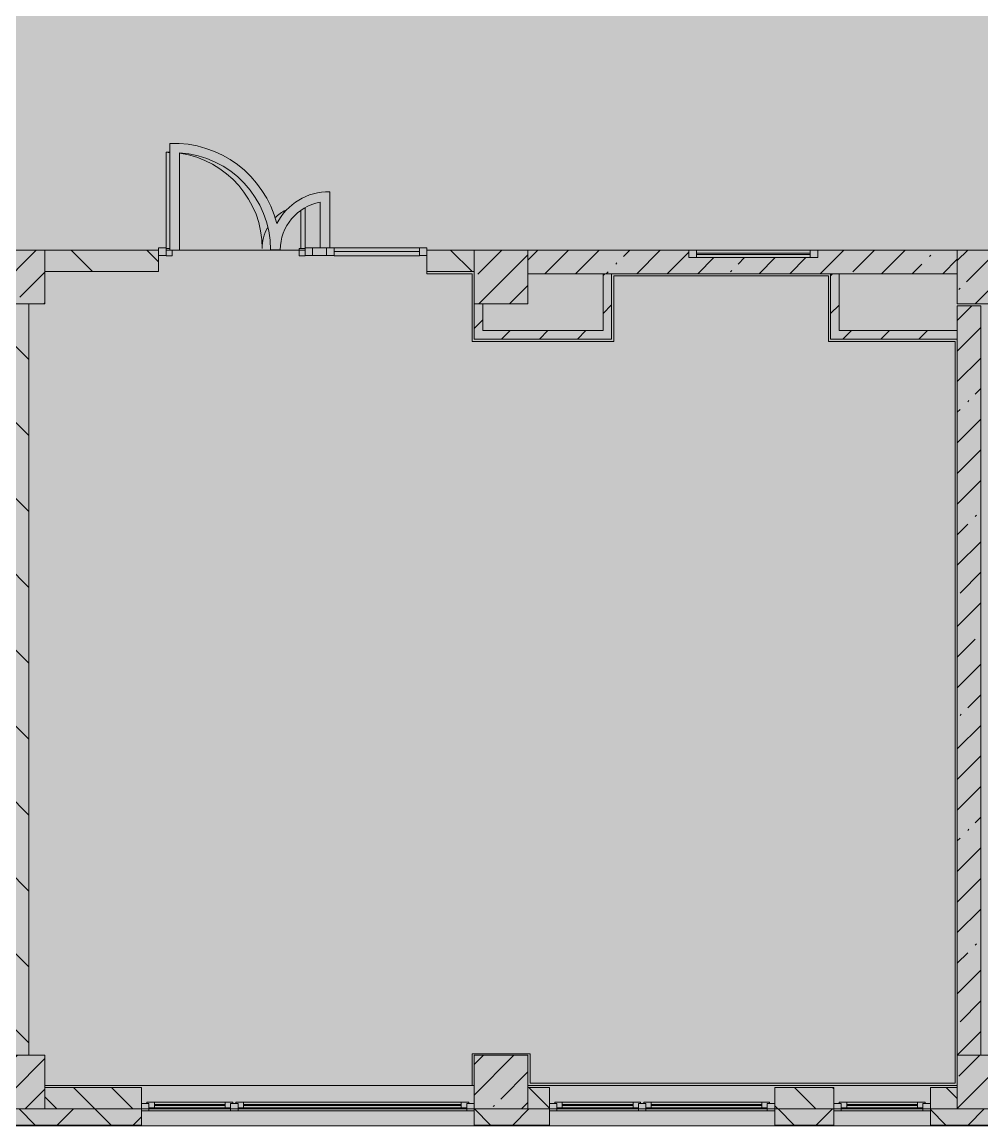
# Model space of a CAD drawing. Header units: millimetres. Extents: x 35224 to 234359, y -8553 to 29000.
# Drawn here: x 164047 to 172989, y -258 to 10024 of the extents above; entities that cross this region are included whole.
import ezdxf

# ---------------------------------------------------------------- set-up
doc = ezdxf.new("R2010")
doc.units = ezdxf.units.MM
doc.layers.add('A-DETL-GENF-2', color=7, linetype='Continuous', lineweight=9, true_color=0xc0c0c0, transparency=0.4)
for name, color, linetype, lineweight, true_color in [('A-DETL-GENF-4', 7, 'Continuous', 5, 0xb7b7b7), ('A-DOOR-3', 7, 'Continuous', 5, 0xe2e2e2), ('A-DOOR-4', 7, 'Continuous', 5, 0xb7b7b7), ('A-FLOR-1', 7, 'Continuous', 5, 0xb7b7b7), ('A-GLAZ-2', 7, 'Continuous', 5, 0x737373), ('A-GLAZ-CURT-2', 7, 'Continuous', 5, 0x737373), ('A-GLAZ-CWMG-2', 7, 'Continuous', 5, 0x737373), ('A-WALL-5', 7, 'Continuous', 5, 0x737373), ('A-WALL-6', 7, 'Continuous', 9, 0x737373), ('I-WALL-2', 7, 'Continuous', 5, 0x737373), ('S-COLS-2', 7, 'Continuous', 5, 0x737373)]:
    doc.layers.add(name, color=color, linetype=linetype, lineweight=lineweight, true_color=true_color)
for name, color, linetype, lineweight in [('A-GLAZ-CURT-3', 7, 'Continuous', 5), ('A-WALL', 7, 'Continuous', 9), ('A-WALL-4', 7, 'Continuous', 5), ('I-WALL-3', 7, 'Continuous', 5), ('S-COLS-1', 7, 'Continuous', 5)]:
    doc.layers.add(name, color=color, linetype=linetype, lineweight=lineweight)
pattern_1 = [(45, (107348.7, 0), (-285.1231, 285.1231), []), (45, (107633.8, 0), (-285.1231, 285.1231), [504.031, -100.806, 16.764, -84.042])]
pattern_2 = [(135, (107348.7, 0), (-353.5534, -353.5534), [])]
pattern_3 = [(45, (107348.7, 0), (-176.7767, 176.7767), [])]

# ---------------------------------------------------------------- blocks, each defined once
blk = doc.blocks.new('BSC_Колонна _Прямоугольная - 500х500-V101-3_7_2_птичка')
at = {"layer": 'S-COLS-1'}
h = blk.add_hatch(dxfattribs=at)
h.set_pattern_fill('FP_72', color=256, style=0, pattern_type=2)
h.set_pattern_definition([(45, (-61160, -7650), (-285.1231, 285.1231), []), (45, (-60874.88, -7650), (-285.123, 285.123), [504.031, -100.806, 16.764, -84.042])])
h.paths.add_polyline_path([(-250, -250), (250, -250), (250, 250), (-250, 250)])
at = {"layer": 'S-COLS-2'}
for p, q in [((250, 250), (-250, 250)), ((-250, 250), (-250, -250)), ((250, -250), (250, 250)), ((-250, -250), (250, -250))]:
    blk.add_line(p, q, dxfattribs=at)
blk = doc.blocks.new('BSC_Колонна _Прямоугольная - 500х500-V108-3_7_2_птичка')
at = {"layer": 'S-COLS-1'}
h = blk.add_hatch(dxfattribs=at)
h.set_pattern_fill('FP_79', color=256, style=0, pattern_type=2)
h.set_pattern_definition([(45, (-61160, -150), (-285.123, 285.123), []), (45, (-60874.88, -150), (-285.123, 285.123), [504.031, -100.806, 16.764, -84.042])])
h.paths.add_polyline_path([(-250, -250), (250, -250), (250, 250), (-250, 250)])
at = {"layer": 'S-COLS-2'}
for p, q in [((250, 250), (-250, 250)), ((-250, 250), (-250, -250)), ((250, -250), (250, 250)), ((-250, -250), (250, -250))]:
    blk.add_line(p, q, dxfattribs=at)
blk = doc.blocks.new('BSC_Колонна _Прямоугольная - 500х500-V109-3_7_2_птичка')
at = {"layer": 'S-COLS-1'}
h = blk.add_hatch(dxfattribs=at)
h.set_pattern_fill('FP_80', color=256, style=0, pattern_type=2)
h.set_pattern_definition([(45, (-65660, -150), (-285.1231, 285.1231), []), (45, (-65374.88, -150), (-285.1231, 285.1231), [504.031, -100.806, 16.764, -84.042])])
h.paths.add_polyline_path([(-250, -250), (250, -250), (250, 250), (-250, 250)])
at = {"layer": 'S-COLS-2'}
for p, q in [((250, 250), (-250, 250)), ((-250, 250), (-250, -250)), ((250, -250), (250, 250)), ((-250, -250), (250, -250))]:
    blk.add_line(p, q, dxfattribs=at)
blk = doc.blocks.new('BSC_Колонна _Прямоугольная - 500х500-V112-3_7_2_птичка')
at = {"layer": 'S-COLS-1'}
h = blk.add_hatch(dxfattribs=at)
h.set_pattern_fill('FP_83', color=256, style=0, pattern_type=2)
h.set_pattern_definition([(45, (-65660, -7650), (-285.1231, 285.1231), []), (45, (-65374.88, -7650), (-285.1231, 285.1231), [504.031, -100.806, 16.764, -84.042])])
h.paths.add_polyline_path([(-250, -250), (250, -250), (250, 22), (220, 22), (220, 30), (250, 30), (250, 250), (-250, 250), (-250, 30)])
at = {"layer": 'S-COLS-2'}
for p, q in [((220, 250), (-250, 250)), ((-250, 250), (-250, -250)), ((250, -250), (250, 22)), ((-250, -250), (250, -250))]:
    blk.add_line(p, q, dxfattribs=at)
blk = doc.blocks.new('BSC_Колонна _Прямоугольная - 500х500-V120-3_7_2_птичка')
at = {"layer": 'S-COLS-1'}
h = blk.add_hatch(dxfattribs=at)
h.set_pattern_fill('FP_100', color=256, style=0, pattern_type=2)
h.set_pattern_definition([(45, (-56660, -150), (-285.123, 285.123), []), (45, (-56374.88, -150), (-285.123, 285.123), [504.031, -100.806, 16.764, -84.042])])
h.paths.add_polyline_path([(-250, -250), (250, -250), (250, 250), (-250, 250), (-250, 80)])
at = {"layer": 'S-COLS-2'}
for p, q in [((250, 250), (-250, 250)), ((-250, 250), (-250, -250)), ((250, -250), (250, 250)), ((-250, -250), (250, -250))]:
    blk.add_line(p, q, dxfattribs=at)
blk = doc.blocks.new('BSC_Колонна _Прямоугольная - 500х500-V121-3_7_2_птичка')
at = {"layer": 'S-COLS-1'}
h = blk.add_hatch(dxfattribs=at)
h.set_pattern_fill('FP_101', color=256, style=0, pattern_type=2)
h.set_pattern_definition([(45, (-56660, -7650), (-285.123, 285.123), []), (45, (-56374.88, -7650), (-285.123, 285.123), [504.031, -100.806, 16.764, -84.042])])
h.paths.add_polyline_path([(-250, -250), (250, -250), (250, 250), (-250, 250)])
at = {"layer": 'S-COLS-2'}
for p, q in [((250, 250), (-250, 250)), ((-250, 250), (-250, -250)), ((250, -250), (250, 250)), ((-250, -250), (250, -250))]:
    blk.add_line(p, q, dxfattribs=at)
blk = doc.blocks.new('120_Окно_СКБ_2Ст - 120_Окно_СКБ_2Ст 3100х2500 _мал_створка слева_ 2-22446355-3_7_2_птичка')
at = {"layer": 'A-GLAZ-2'}
for p, q in [((-1550, -127), (-1550, -57)), ((-1550, -57), (-1480, -57)), ((1550, -57), (-1550, -57)), ((-1480, -57), (-1480, -127)), ((650, -87), (-1480, -87)), ((-1480, -87), (-1480, -127)), ((-1430, -137), (-1430, -87)), ((600, -137), (600, -87)), ((650, -127), (650, -57)), ((650, -57), (720, -57)), ((650, -127), (650, -87)), ((720, -57), (720, -127)), ((1480, -87), (720, -87)), ((720, -87), (720, -127)), ((770, -137), (770, -87)), ((1430, -137), (1430, -87)), ((1480, -127), (1480, -57)), ((1480, -57), (1550, -57)), ((1480, -127), (1480, -87)), ((1550, -57), (1550, -127)), ((-1480, -127), (-1550, -127)), ((-1550, -127), (-1500, -127)), ((-1480, -127), (-1500, -127)), ((-1500, -127), (-1500, -137)), ((-1500, -137), (670, -137)), ((670, -137), (-1500, -137)), ((-1430, -107), (600, -107)), ((600, -117), (-1430, -117)), ((720, -127), (650, -127)), ((670, -127), (650, -127)), ((670, -127), (700, -127)), ((670, -137), (670, -127)), ((720, -127), (700, -127)), ((700, -127), (700, -137)), ((700, -137), (1500, -137)), ((1500, -137), (700, -137)), ((770, -107), (1430, -107)), ((1430, -117), (770, -117)), ((1550, -127), (1480, -127)), ((1500, -127), (1480, -127)), ((1500, -127), (1550, -127)), ((1500, -137), (1500, -127))]:
    blk.add_line(p, q, dxfattribs=at)
blk = doc.blocks.new('120_Окно_СКБ_1Ст - 120_Окно_СКБ_1Ст 900х2500_h_-V127-3_7_2_птичка')
at = {"layer": 'A-GLAZ-2'}
for p, q in [((-450, -127), (-450, -57)), ((-450, -57), (-380, -57)), ((450, -57), (-450, -57)), ((-380, -57), (-380, -127)), ((380, -87), (-380, -87)), ((-380, -87), (-380, -127)), ((-330, -137), (-330, -87)), ((330, -137), (330, -87)), ((380, -127), (380, -57)), ((380, -57), (450, -57)), ((380, -127), (380, -87)), ((450, -57), (450, -127)), ((-380, -127), (-450, -127)), ((-450, -127), (-400, -127)), ((-380, -127), (-400, -127)), ((-400, -127), (-400, -137)), ((-400, -137), (400, -137)), ((400, -137), (-400, -137)), ((-330, -107), (330, -107)), ((330, -117), (-330, -117)), ((450, -127), (380, -127)), ((400, -127), (380, -127)), ((400, -127), (450, -127)), ((400, -137), (400, -127))]:
    blk.add_line(p, q, dxfattribs=at)
blk = doc.blocks.new('120_Окно_СКБ_2Ст - 120_Окно_СКБ_2Ст 2100х2400 _мал створка справа_-V128-3_7_2_птичка')
at = {"layer": 'A-GLAZ-2'}
for p, q in [((-1050, -127), (-1050, -57)), ((-1050, -57), (-980, -57)), ((1050, -57), (-1050, -57)), ((-980, -57), (-980, -127)), ((150, -87), (-980, -87)), ((-980, -87), (-980, -127)), ((-930, -137), (-930, -87)), ((100, -137), (100, -87)), ((150, -127), (150, -57)), ((150, -57), (220, -57)), ((150, -127), (150, -87)), ((220, -57), (220, -127)), ((980, -87), (220, -87)), ((220, -87), (220, -127)), ((270, -137), (270, -87)), ((930, -137), (930, -87)), ((980, -127), (980, -57)), ((980, -57), (1050, -57)), ((980, -127), (980, -87)), ((1050, -57), (1050, -127)), ((-980, -127), (-1050, -127)), ((-1050, -127), (-1000, -127)), ((-980, -127), (-1000, -127)), ((-1000, -127), (-1000, -137)), ((-1000, -137), (170, -137)), ((170, -137), (-1000, -137)), ((-930, -107), (100, -107)), ((100, -117), (-930, -117)), ((220, -127), (150, -127)), ((170, -127), (150, -127)), ((170, -127), (198, -127)), ((170, -137), (170, -127)), ((220, -127), (200, -127)), ((200, -127), (200, -137)), ((200, -137), (1000, -137)), ((1000, -137), (200, -137)), ((270, -107), (930, -107)), ((930, -117), (270, -117)), ((1050, -127), (980, -127)), ((1000, -127), (980, -127)), ((1000, -127), (1050, -127)), ((1000, -137), (1000, -127))]:
    blk.add_line(p, q, dxfattribs=at)
blk = doc.blocks.new('Прямоугольный импост - 50 x 70 мм-V261-3_7_2_птичка')
at = {"layer": 'A-GLAZ-CWMG-2'}
for p, q in [((-70, 35), (0, 35)), ((-70, -35), (-70, 35)), ((0, 35), (0, -35)), ((0, -35), (-70, -35))]:
    blk.add_line(p, q, dxfattribs=at)
blk = doc.blocks.new('Дверь_Витражная_остекление_ - ДВН_ДАО_Главный вход_1200 в свету-V270-3_7_2_птичка')
at = {"layer": 'A-DOOR-3'}
for points in [[(-647, 30), (-613, 35), (-613, 925), (-647, 921), (-647, 35)], [(607, 30), (647, 35), (647, 410), (607, 378), (607, 35)]]:
    blk.add_hatch(color=256, dxfattribs=at).paths.add_polyline_path(points)
at = {"layer": 'A-DETL-GENF-4'}
for p, q in [((-613, 925), (-647, 925)), ((-647, 925), (-647, 35)), ((607, 384), (607, 30)), ((647, 35), (647, 410)), ((-647, 30), (-613, 30)), ((-613, 30), (-647, 30)), ((-592, -40), (-592, 14)), ((592, -40), (592, 30)), ((592, 30), (647, 30)), ((607, 30), (647, 30)), ((-647, -40), (-592, -40)), ((647, -40), (592, -40))]:
    blk.add_line(p, q, dxfattribs=at)
at = {"layer": 'A-DOOR-4'}
for p, q in [((-647, 925), (-647, 35)), ((647, 410), (647, 35))]:
    blk.add_line(p, q, dxfattribs=at)
for centre, radius, start, end in [((-647, 30), 895, 87.7864, 90), ((-647, 30), 895, 360, 81.929), ((647, 30), 400, 116.9009, 134.5716), ((647, 30), 400, 151.2391, 180)]:
    blk.add_arc(centre, radius, start, end, dxfattribs=at)
blk = doc.blocks.new('Системная панель - Стемалит - 40мм-V263-3_7_2_птичка')
at = {"layer": 'A-GLAZ-CURT-2'}
for p, q in [((65, 35), (-65, 35)), ((-65, 35), (-65, -35)), ((65, -35), (65, 35)), ((-65, -35), (65, -35))]:
    blk.add_line(p, q, dxfattribs=at)
blk = doc.blocks.new('Прямоугольный импост - 50 x 70 мм-V264-3_7_2_птичка')
at = {"layer": 'A-GLAZ-CWMG-2'}
for p, q in [((-35, 35), (35, 35)), ((-35, -35), (-35, 35)), ((35, 35), (35, -35)), ((35, -35), (-35, -35))]:
    blk.add_line(p, q, dxfattribs=at)
blk = doc.blocks.new('Прямоугольный импост - 50 x 70 мм-V265-3_7_2_птичка')
at = {"layer": 'A-GLAZ-CWMG-2'}
for p, q in [((0, 35), (-70, 35)), ((-70, 35), (-70, -35)), ((0, -35), (0, 35)), ((-70, -35), (0, -35))]:
    blk.add_line(p, q, dxfattribs=at)
blk = doc.blocks.new('Системная панель - Стекло - 40мм-V271-3_7_2_птичка')
at = {"layer": 'A-GLAZ-CURT-3'}
h = blk.add_hatch(dxfattribs=at)
h.set_pattern_fill('FP_180', color=256, style=0, pattern_type=2)
h.set_pattern_definition([(45, (-60502.5, -7385.7), (-1414.214, 1414.214), [1000, -3000]), (45, (-61502.5, -7885.7), (-1414.214, 1414.214), [3000, -1000]), (45, (-59502.5, -8385.7), (-1414.214, 1414.214), [1000, -3000])])
h.paths.add_polyline_path([(398, -40), (398, 0), (-398, 0), (-398, -40), (-337, -40)])
at = {"layer": 'A-GLAZ-CURT-2'}
for p, q in [((398, 0), (-398, 0)), ((-398, 0), (-398, -40)), ((398, -40), (398, 0)), ((-398, -40), (398, -40))]:
    blk.add_line(p, q, dxfattribs=at)
blk = doc.blocks.new('Прямоугольный импост - 50 x 70 мм-V267-3_7_2_птичка')
at = {"layer": 'A-GLAZ-CWMG-2'}
for p, q in [((-35, 35), (35, 35)), ((-35, -35), (-35, 35)), ((35, 35), (35, -35)), ((35, -35), (-35, -35))]:
    blk.add_line(p, q, dxfattribs=at)
blk = doc.blocks.new('Прямоугольный импост - 50 x 70 мм-V268-3_7_2_птичка')
at = {"layer": 'A-GLAZ-CWMG-2'}
blk.add_line((42060, 7920), (41265, 7920), dxfattribs=at)
blk = doc.blocks.new('120_Окно_СКБ_1Ст - 120_Окно_СКБ_1Ст 400х1200 EI30-V274-3_7_2_птичка')
at = {"layer": 'A-GLAZ-2'}
for p, q in [((-600, 40), (-600, 110)), ((-600, 110), (-530, 110)), ((600, 110), (-600, 110)), ((-530, 110), (-530, 40)), ((530, 40), (530, 110)), ((530, 110), (600, 110)), ((600, 110), (600, 40)), ((-530, 40), (-600, 40)), ((-600, 40), (600, 40)), ((530, 80), (-530, 80)), ((530, 70), (-530, 70)), ((600, 40), (530, 40))]:
    blk.add_line(p, q, dxfattribs=at)

msp = doc.modelspace()

# ---------------------------------------------------------------- hatches: boundary and pattern name
at = {"layer": 'A-DETL-GENF-2'}
msp.add_hatch(color=256, dxfattribs=at).paths.add_polyline_path([(178200.6, -251.7), (183198.7, -251.7), (183198.7, 3288.3), (191918.7, 3288.3), (191918.7, 27348.3), (149258.7, 27348.3), (149258.7, 23888.3), (145658.8, 23888.3), (145658.8, -251.7), (177268.4, -251.7)])
at = {"layer": 'A-WALL-4'}
h = msp.add_hatch(dxfattribs=at)
h.set_pattern_fill('FP_91', color=256, style=0, pattern_type=2)
h.set_pattern_definition([(135, (107348.7, 0), (-176.7767, -176.7767), [])])
h.paths.add_polyline_path([(172607.4, -100), (172758.7, -100), (172758.7, 100), (172508.7, 100), (172508.7, -100)])
h.paths.add_polyline_path([(162353.2, -100), (162858.7, -100), (162858.7, 100), (162108.7, 100), (162108.7, -100)])
h.paths.add_polyline_path([(164258.7, -100), (165158.7, -100), (165158.7, 100), (164258.7, 100), (164258.7, -52.2)])
h.paths.add_polyline_path([(171608.7, -100), (171608.7, 100), (171058.7, 100), (171058.7, -100)])
h.paths.add_polyline_path([(168758.7, -100), (168958.7, -100), (168958.7, 100), (168758.7, 100), (168758.7, 42.9)])
h.paths.add_polyline_path([(155508.7, -100), (155508.7, 100), (155258.7, 100), (155258.7, -100)])
h.paths.add_polyline_path([(158358.7, -100), (158358.7, 100), (157608.7, 100), (157608.7, -100)])
h.paths.add_polyline_path([(151166.7, -100), (151658.7, -100), (151658.7, 100), (150758.7, 100), (150758.7, -100)])
h.paths.add_polyline_path([(159758.7, -100), (160008.7, -100), (160008.7, 100), (159758.7, 100), (159758.7, 33.3)])
h.paths.add_polyline_path([(150258.7, -100), (150258.7, 100), (150008.7, 100), (150008.7, -100)])
h.paths.add_polyline_path([(149108.7, -100), (149108.7, 100), (148488.7, 100), (148488.7, -100)])
h.paths.add_polyline_path([(145838.7, -100), (145888.7, -100), (145888.7, 100), (145838.7, 100)])
h = msp.add_hatch(dxfattribs=at)
h.set_pattern_fill('FP_93', color=256, style=0, pattern_type=2)
h.set_pattern_definition([(45, (107348.7, 0), (-353.5534, 353.5534), []), (135, (107348.7, 0), (-353.5534, -353.5534), [])])
h.paths.add_polyline_path([(178008.7, -250), (178008.7, -100), (174408.7, -100), (174408.7, -250), (177268.4, -250)])
h.paths.add_polyline_path([(183048.7, -250), (183048.7, -100), (178908.7, -100), (178908.7, -250), (182861.7, -250)])
h.paths.add_polyline_path([(165149.8, -250), (165158.7, -250), (165158.7, -100), (163975.8, -100), (163975.8, -250), (164217.6, -250)])
h.paths.add_polyline_path([(168758.7, -250), (168958.7, -250), (168958.7, -100), (168258.7, -100), (168258.7, -250)])
h.paths.add_polyline_path([(171058.7, -250), (171608.7, -250), (171608.7, -100), (171058.7, -100)])
h.paths.add_polyline_path([(173258.7, -250), (173508.7, -250), (173508.7, -100), (172508.7, -100), (172508.7, -250), (172758.7, -250)])
at = {"layer": 'I-WALL-3'}
h = msp.add_hatch(dxfattribs=at)
h.set_pattern_fill('FP_92', color=256, style=0, pattern_type=2)
h.set_pattern_definition(pattern_2)
h.paths.add_polyline_path([(167946.4, 7700), (168258.7, 7700), (168258.7, 7900), (167818.7, 7900), (167818.7, 7700)])
h.paths.add_polyline_path([(164258.7, 7700), (165318.7, 7700), (165318.7, 7900), (164258.7, 7900)])
h = msp.add_hatch(dxfattribs=at)
h.set_pattern_fill('FP_89', color=256, style=0, pattern_type=2)
h.set_pattern_definition(pattern_1)
h.paths.add_polyline_path([(169538.7, 7680), (172758.7, 7680), (172758.7, 7900), (171458.7, 7900), (171458.7, 7830), (170258.7, 7830), (170258.7, 7900), (168758.7, 7900), (168758.7, 7680), (169458.7, 7680)])
h = msp.add_hatch(dxfattribs=at)
h.set_pattern_fill('FP_94', color=256, style=0, pattern_type=2)
h.set_pattern_definition(pattern_3)
h.paths.add_polyline_path([(169538.7, 7150), (169538.7, 7680), (169458.7, 7680), (169458.7, 7150)])
h = msp.add_hatch(dxfattribs=at)
h.set_pattern_fill('FP_94', color=256, style=0, pattern_type=2)
h.set_pattern_definition(pattern_3)
h.paths.add_polyline_path([(171658.7, 7070), (171658.7, 7680), (171578.7, 7680), (171578.7, 7070)])
h = msp.add_hatch(dxfattribs=at)
h.set_pattern_fill('FP_92', color=256, style=0, pattern_type=2)
h.set_pattern_definition(pattern_2)
h.paths.add_polyline_path([(163909.4, 400), (164109.4, 400), (164109.4, 7400), (163909.4, 7400), (163909.4, 808.9)])
h = msp.add_hatch(dxfattribs=at)
h.set_pattern_fill('FP_94', color=256, style=0, pattern_type=2)
h.set_pattern_definition(pattern_3)
h.paths.add_polyline_path([(168338.7, 7150), (168338.7, 7400), (168258.7, 7400), (168258.7, 7150)])
h = msp.add_hatch(dxfattribs=at)
h.set_pattern_fill('FP_89', color=256, style=0, pattern_type=2)
h.set_pattern_definition(pattern_1)
h.paths.add_polyline_path([(172758.7, 400), (172978.7, 400), (172978.7, 7380), (172758.7, 7380), (172758.7, 808.9)])
h = msp.add_hatch(dxfattribs=at)
h.set_pattern_fill('FP_94', color=256, style=0, pattern_type=2)
h.set_pattern_definition(pattern_3)
h.paths.add_polyline_path([(168258.7, 7070), (169538.7, 7070), (169538.7, 7150), (168258.7, 7150)])
h = msp.add_hatch(dxfattribs=at)
h.set_pattern_fill('FP_94', color=256, style=0, pattern_type=2)
h.set_pattern_definition(pattern_3)
h.paths.add_polyline_path([(172758.7, 7070), (172758.7, 7150), (171658.7, 7150), (171658.7, 7070), (171675.2, 7070)])

# ---------------------------------------------------------------- linework, layer by layer
at = {"layer": 'A-FLOR-1'}
for p, q in [((165422.7, 8894.4), (165422.7, 7900)), ((165512.7, 7900), (165512.7, 8806.8)), ((166912.9, 7920.7), (166912.9, 8443.9)), ((166822.9, 8346.4), (166822.9, 7920.7)), ((165422.7, 7900), (165388.7, 7900)), ((165422.7, 7900), (165512.7, 7900)), ((166683.7, 7900), (165512.7, 7900)), ((166361.3, 7903.5), (166451.4, 7903.5)), ((167818.7, 7680), (167818.7, 7700)), ((168238.7, 7680), (167818.7, 7680)), ((168238.7, 7050), (168238.7, 7680)), ((171558.7, 7660), (169558.7, 7660)), ((169558.7, 7660), (169558.7, 7050)), ((171558.7, 7050), (171558.7, 7660)), ((169558.7, 7050), (168238.7, 7050)), ((172738.7, 7050), (171558.7, 7050)), ((172738.7, 140), (172738.7, 7050)), ((168238.7, 120), (168238.7, 415)), ((168238.7, 415), (168778.7, 415)), ((168778.7, 415), (168778.7, 140)), ((168778.7, 140), (172738.7, 140))]:
    msp.add_line(p, q, dxfattribs=at)
for centre, radius, start, end in [((165456.4, 7900), 995, 14.33829, 91.93805), ((165456.3, 7903.5), 905, 360, 86.42904), ((166905.4, 7900), 544, 89.21005, 153.06648), ((166905.4, 7900), 454, 100.46985, 179.55829)]:
    msp.add_arc(centre, radius, start, end, dxfattribs=at)
at = {"layer": 'A-WALL'}
for p, q in [((163758.7, -253), (165158.7, -253)), ((168258.7, -253), (168958.7, -253)), ((171058.7, -253), (171608.7, -253)), ((172508.7, -253), (173508.7, -253))]:
    msp.add_line(p, q, dxfattribs=at)
at = {"layer": 'A-WALL-4'}
for q in [(157608.7, -258), (183206.7, -258)]:
    msp.add_line((172508.7, -258), q, dxfattribs=at)
at = {"layer": 'A-WALL-5'}
for p, q in [((165158.7, 100), (164258.7, 100)), ((165158.7, -258), (165158.7, 100)), ((168958.7, 100), (168758.7, 100)), ((168958.7, -258), (168958.7, 100)), ((171608.7, 100), (171058.7, 100)), ((171058.7, 100), (171058.7, -258)), ((171608.7, -258), (171608.7, 100)), ((172758.7, 100), (172508.7, 100)), ((172508.7, 100), (172508.7, -258)), ((165158.7, -100), (168258.7, -100)), ((168258.7, -100), (168258.7, -258)), ((168958.7, -100), (171058.7, -100)), ((171608.7, -100), (172508.7, -100))]:
    msp.add_line(p, q, dxfattribs=at)
at = {"layer": 'A-WALL-6'}
for p, q in [((169538.7, 7680), (169458.7, 7680)), ((171658.7, 7680), (171578.7, 7680)), ((172758.7, 7070), (172758.7, 7150)), ((164258.7, -100), (165158.7, -100)), ((168758.7, -100), (168958.7, -100)), ((171058.7, -100), (171608.7, -100)), ((172758.7, -100), (172508.7, -100)), ((163758.7, -250), (165158.7, -250)), ((168258.7, -250), (168958.7, -250)), ((171058.7, -250), (171608.7, -250)), ((172508.7, -250), (173508.7, -250))]:
    msp.add_line(p, q, dxfattribs=at)
at = {"layer": 'I-WALL-2'}
for p, q in [((165318.7, 7900), (164258.7, 7900)), ((165318.7, 7700), (165318.7, 7900)), ((168258.7, 7900), (167818.7, 7900)), ((167818.7, 7900), (167818.7, 7700)), ((170258.7, 7900), (168758.7, 7900)), ((172758.7, 7900), (171458.7, 7900)), ((164258.7, 7700), (165318.7, 7700)), ((167818.7, 7700), (168258.7, 7700)), ((168758.7, 7680), (169458.7, 7680)), ((169458.7, 7680), (169458.7, 7150)), ((169538.7, 7070), (169538.7, 7680)), ((169538.7, 7680), (171578.7, 7680)), ((171578.7, 7680), (171578.7, 7070)), ((171658.7, 7150), (171658.7, 7680)), ((171658.7, 7680), (172758.7, 7680)), ((164109.4, 400), (164109.4, 7400)), ((168258.7, 7400), (168258.7, 7070)), ((168338.7, 7150), (168338.7, 7400)), ((172758.7, 7380), (172758.7, 7150)), ((172978.7, 7380), (172758.7, 7380)), ((172978.7, 400), (172978.7, 7380)), ((169458.7, 7150), (168338.7, 7150)), ((172758.7, 7150), (171658.7, 7150)), ((168258.7, 7070), (169538.7, 7070)), ((171578.7, 7070), (172758.7, 7070)), ((172758.7, 7070), (172758.7, 400)), ((164258.7, 120), (168258.7, 120)), ((168758.7, 120), (172758.7, 120))]:
    msp.add_line(p, q, dxfattribs=at)

# ---------------------------------------------------------------- block references
at = {"layer": 'A-DOOR-4'}
msp.add_blockref('Дверь_Витражная_остекление_ - ДВН_ДАО_Главный вход_1200 в свету-V270-3_7_2_птичка', (166036.2, 7885.7), dxfattribs=at)
at = {"layer": 'A-GLAZ-2'}
msp.add_blockref('120_Окно_СКБ_1Ст - 120_Окно_СКБ_1Ст 400х1200 EI30-V274-3_7_2_птичка', (170858.7, 7790), dxfattribs=at)
at = {"layer": 'A-GLAZ-2', "rotation": 180}
for name, p in [('120_Окно_СКБ_2Ст - 120_Окно_СКБ_2Ст 3100х2500 _мал_створка слева_ 2-22446355-3_7_2_птичка', (166708.7, -175)), ('120_Окно_СКБ_2Ст - 120_Окно_СКБ_2Ст 2100х2400 _мал створка справа_-V128-3_7_2_птичка', (170008.7, -175)), ('120_Окно_СКБ_1Ст - 120_Окно_СКБ_1Ст 900х2500_h_-V127-3_7_2_птичка', (172058.7, -175))]:
    msp.add_blockref(name, p, dxfattribs=at)
at = {"layer": 'A-GLAZ-CURT-2'}
for name, p in [('Системная панель - Стемалит - 40мм-V263-3_7_2_птичка', (166818.7, 7885.7)), ('Системная панель - Стекло - 40мм-V271-3_7_2_птичка', (167351.2, 7885.7))]:
    msp.add_blockref(name, p, dxfattribs=at)
at = {"layer": 'A-GLAZ-CWMG-2', "rotation": 180}
msp.add_blockref('Прямоугольный импост - 50 x 70 мм-V265-3_7_2_птичка', (165318.7, 7885.7), dxfattribs=at)
at = {"layer": 'A-GLAZ-CWMG-2', "extrusion": (0, 0, -1), "rotation": 180}
for name, p in [('Прямоугольный импост - 50 x 70 мм-V264-3_7_2_птичка', (-166718.7, 7885.7)), ('Прямоугольный импост - 50 x 70 мм-V267-3_7_2_птичка', (-166918.7, 7885.7)), ('Прямоугольный импост - 50 x 70 мм-V261-3_7_2_птичка', (-167818.7, 7885.7))]:
    msp.add_blockref(name, p, dxfattribs=at)
at = {"layer": 'A-GLAZ-CWMG-2'}
msp.add_blockref('Прямоугольный импост - 50 x 70 мм-V268-3_7_2_птичка', (125688.7, 0.7), dxfattribs=at)
at = {"layer": 'S-COLS-2'}
for name, p in [('BSC_Колонна _Прямоугольная - 500х500-V121-3_7_2_птичка', (164008.7, 7650)), ('BSC_Колонна _Прямоугольная - 500х500-V101-3_7_2_птичка', (168508.7, 7650)), ('BSC_Колонна _Прямоугольная - 500х500-V112-3_7_2_птичка', (173008.7, 7650)), ('BSC_Колонна _Прямоугольная - 500х500-V120-3_7_2_птичка', (164008.7, 150)), ('BSC_Колонна _Прямоугольная - 500х500-V108-3_7_2_птичка', (168508.7, 150)), ('BSC_Колонна _Прямоугольная - 500х500-V109-3_7_2_птичка', (173008.7, 150))]:
    msp.add_blockref(name, p, dxfattribs=at)

doc.saveas('drawing.dxf')
